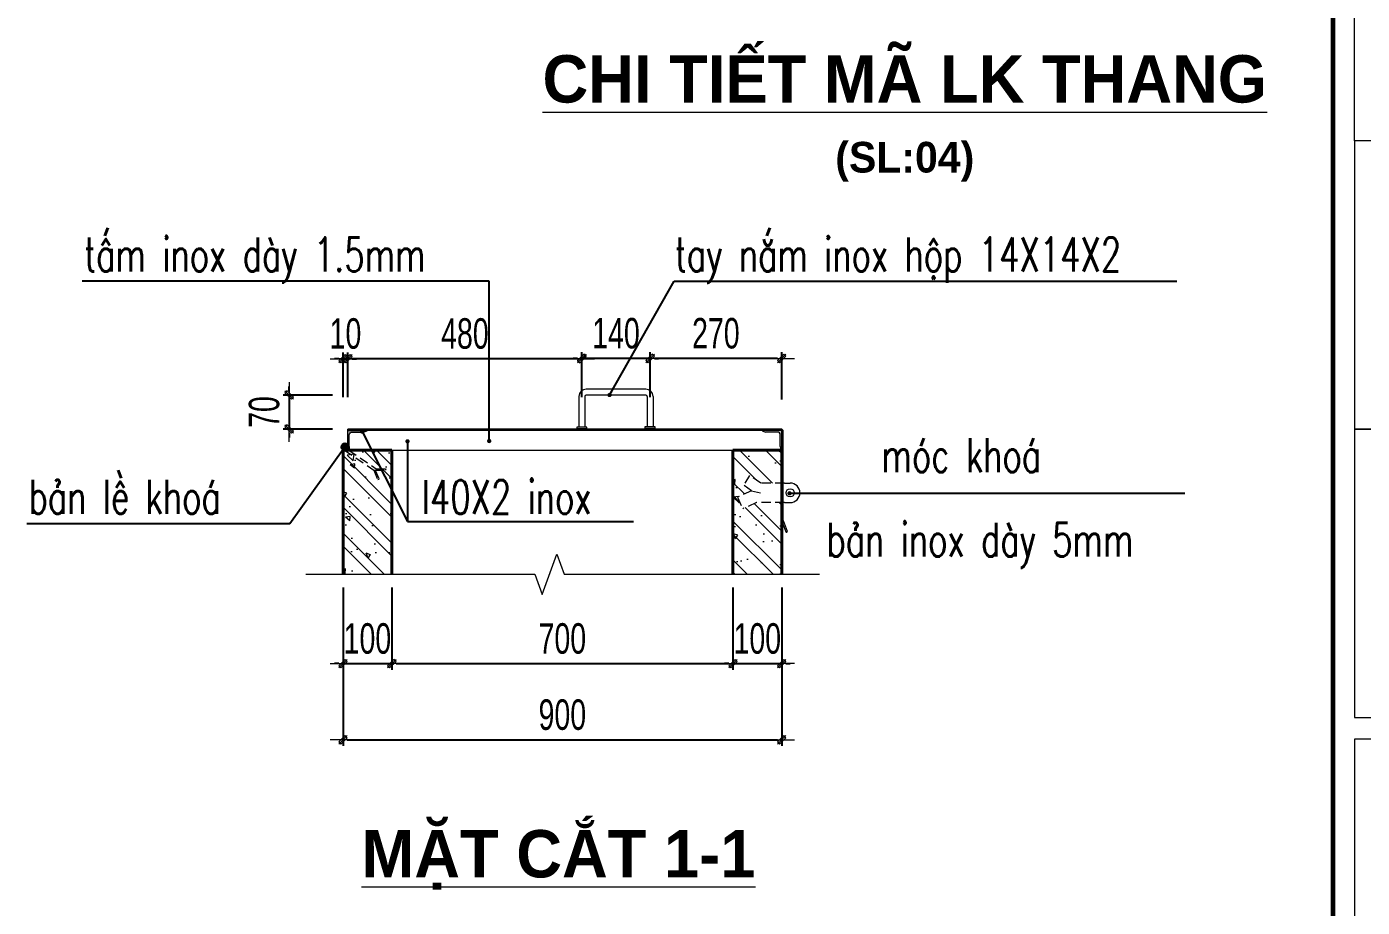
# Model space of a CAD drawing. Extents: x -192823 to 24985, y 78808 to 102574.
# Drawn here: x -123051 to -117570, y 88505 to 92117 of the extents above; entities that cross this region are included whole.
import ezdxf
from ezdxf.enums import TextEntityAlignment as Align

# ---------------------------------------------------------------- set-up
doc = ezdxf.new("R2010")
doc.units = 0
doc.header["$LTSCALE"] = 5
doc.header["$MEASUREMENT"] = 0
doc.header["$PDMODE"] = 3
doc.header["$PDSIZE"] = -5
doc.linetypes.add('HIDDEN', pattern=[0.375, 0.25, -0.125])
doc.layers.get('0').update_dxf_attribs({"linetype": 'CONTINUOUS', "lineweight": 25})
doc.layers.get('DEFPOINTS').update_dxf_attribs({"linetype": 'CONTINUOUS', "lineweight": 9})
for name, color, linetype, lineweight in [('EG Khac', 4, 'CONTINUOUS', 18), ('EG Text2', 7, 'CONTINUOUS', 20), ('ISO', 153, 'CONTINUOUS', 15), ('Khungten_LCDI', 7, 'CONTINUOUS', 25), ('KICHTHUOC', 167, 'CONTINUOUS', 15), ('LC Dim', 8, 'CONTINUOUS', 18), ('LC Hatch', 252, 'CONTINUOUS', 9), ('LC Net dam2', 6, 'CONTINUOUS', 40), ('LC Net thay', 7, 'CONTINUOUS', 25), ('LC Text1', 3, 'CONTINUOUS', 20), ('LC Text2', 7, 'CONTINUOUS', 25), ('TEXT2', 7, 'CONTINUOUS', 18)]:
    doc.layers.add(name, color=color, linetype=linetype, lineweight=lineweight)
doc.styles.add('EG 1', font='')
doc.styles.add('EG Hai', font='')
doc.styles.add('HOATBIF', font='hoatbif.shx', dxfattribs={"width": 0.7})
doc.styles.add('Khungten', font='', dxfattribs={"width": 0.9, "height": 5000})
doc.styles.add('LC 1', font='')
doc.styles.add('LC 3', font='vnsimli.shx', dxfattribs={"width": 0.75})
doc.styles.add('Title', font='', dxfattribs={"width": 0.8})
doc.styles.get('EG 1').set_extended_font_data('.VnAvantH', bold=True)
doc.styles.get('EG Hai').set_extended_font_data('.VnAvantH', bold=True)
doc.styles.get('Khungten').set_extended_font_data('.VnAvantH')
doc.styles.get('LC 1').set_extended_font_data('.VnAvantH', bold=True)
doc.styles.get('Title').set_extended_font_data('.VnBlackH')
doc.dimstyles.new('MONG', dxfattribs={"dimscale": 50, "dimtxt": 2.5, "dimasz": 0.35, "dimexe": 0.5, "dimexo": 0, "dimgap": 0.8, "dimtad": 1, "dimdec": 0, "dimzin": 0, "dimdsep": 46, "dimtxsty": 'HOATBIF', "dimblk1": 'DOT', "dimblk2": 'DOT', "dimsah": 1, "dimcen": -1, "dimdle": 1, "dimclrd": 256, "dimclre": 256, "dimclrt": 4, "dimadec": 3, "dimazin": 2, "dimtfac": 0.333333, "dimtdec": 0, "dimtix": 1, "dimtmove": 2, "dimatfit": 3, "dimldrblk": 'DOT', "dimfxl": 1, "dimtvp": 0.833333, "dimtolj": 1, "dimtzin": 0, "dimarcsym": 0})

# ---------------------------------------------------------------- blocks, each defined once
blk = doc.blocks.new('lcdi dien')
at = {"layer": 'Khungten_LCDI', "color": 5, "lineweight": 60}
blk.add_line((36600, 14650), (36600, -14650), dxfattribs=at)
at = {"layer": 'Khungten_LCDI', "color": 9, "lineweight": 15}
for points in [[(36750, -1521.9), (40450, -1521.9), (40450, -3535.5), (36750, -3535.5)], [(36750, -5526.4), (40450, -5526.4), (40450, -3535.5), (36750, -3535.5)], [(36750, -7517.3), (40450, -7517.3), (40450, -5526.4), (36750, -5526.4)], [(36750, -9983.4), (40450, -9983.4), (40450, -7667.3), (36750, -7667.3)]]:
    blk.add_lwpolyline(points, close=True, dxfattribs=at)
at = {"color": 7, "style": 'Khungten', "width": 0.8}
for tag, p in [('REVISION', (39498.8, -10746.3)), ('NGAYHT', (39546.1, -11609.4))]:
    blk.add_attdef(tag, text='', height=200, dxfattribs=at).set_placement(p, align=Align.CENTER)
at = {"layer": 'LC Text1', "style": 'Title', "width": 1.485915}
for tag, p, p2 in [('TENBANVE1', (36912.7, -8885.8), (40339.1, -8885.8)), ('TENBANVE2', (36912.7, -9562.5), (40339.1, -9562.5))]:
    blk.add_attdef(tag, text='', height=250, dxfattribs=at).set_placement(p, p2, align=Align.FIT)
at = {"layer": 'LC Text1', "style": 'Title', "width": 0.7}
blk.add_attdef('SOBANVE', text='', height=250, dxfattribs=at).set_placement((39562, -13896.2), align=Align.CENTER)
blk = doc.blocks.new('TIEUDE2')
at = {"layer": 'LC Text2', "color": 7, "style": 'LC 1'}
blk.add_attdef('%%UTIªU§Ò', text='', height=3.5, dxfattribs=at).set_placement((0, 0), align=Align.BOTTOM_CENTER)
blk.add_attdef('TL', text='', height=2.2, dxfattribs=at).set_placement((0, -1.8), align=Align.TOP_CENTER)
blk = doc.blocks.new('DOT')
at = {"layer": 'KICHTHUOC'}
blk.add_line((-3, 0), (3, 0), dxfattribs=at)
at = {"layer": 'KICHTHUOC', "color": 4}
blk.add_line((-1, -1), (1, 1), dxfattribs=at)
blk.add_lwpolyline([(0.5, 1), (-1, -0.5), (-0.5, -1), (1, 0.5)], close=True, dxfattribs=at)
blk = doc.blocks.new('*D1053')
at = {"layer": 'DEFPOINTS', "color": 0, "ltscale": 2, "transparency": 16777216}
for p in [(-121752.4, 89816.4, 0), (-121552.4, 89816.4, 0), (-121552.4, 89504.4)]:
    blk.add_point(p, dxfattribs=at)
at = {"layer": 'LC Dim', "lineweight": -2, "ltscale": 2, "transparency": 16777216}
for p, q in [((-121752.4, 89816.4), (-121752.4, 89479.4)), ((-121552.4, 89816.4), (-121552.4, 89479.4)), ((-121769.9, 89504.4), (-121787.4, 89504.4)), ((-121752.4, 89504.4), (-121552.4, 89504.4)), ((-121534.9, 89504.4), (-121517.4, 89504.4))]:
    blk.add_line(p, q, dxfattribs=at)
at = {"layer": 'LC Dim', "lineweight": -2, "ltscale": 2, "transparency": 16777216, "xscale": 17.5, "yscale": 17.5, "zscale": 17.5}
blk.add_blockref('DOT', (-121752.4, 89504.4), dxfattribs=at)
at = {"layer": 'LC Dim', "lineweight": -2, "ltscale": 2, "transparency": 16777216, "xscale": 17.5, "yscale": 17.5, "zscale": 17.5, "rotation": 180}
blk.add_blockref('DOT', (-121552.4, 89504.4), dxfattribs=at)
at = {"layer": 'LC Dim', "color": 4, "ltscale": 2, "transparency": 16777216, "insert": (-121652.4, 89606.9), "char_height": 125, "attachment_point": 5, "style": 'HOATBIF'}
blk.add_mtext('\\A1;100', dxfattribs=at)
blk = doc.blocks.new('*D1054')
at = {"layer": 'DEFPOINTS', "color": 0, "ltscale": 2, "transparency": 16777216}
for p in [(-121552.4, 89816.4, 0), (-120152.4, 89816.4, 0), (-120152.4, 89504.4)]:
    blk.add_point(p, dxfattribs=at)
at = {"layer": 'LC Dim', "lineweight": -2, "ltscale": 2, "transparency": 16777216}
for p, q in [((-121552.4, 89816.4), (-121552.4, 89479.4)), ((-120152.4, 89816.4), (-120152.4, 89479.4)), ((-121534.9, 89504.4), (-120169.9, 89504.4))]:
    blk.add_line(p, q, dxfattribs=at)
at = {"layer": 'LC Dim', "lineweight": -2, "ltscale": 2, "transparency": 16777216, "xscale": 17.5, "yscale": 17.5, "zscale": 17.5, "rotation": 180}
blk.add_blockref('DOT', (-121552.4, 89504.4), dxfattribs=at)
at = {"layer": 'LC Dim', "lineweight": -2, "ltscale": 2, "transparency": 16777216, "xscale": 17.5, "yscale": 17.5, "zscale": 17.5}
blk.add_blockref('DOT', (-120152.4, 89504.4), dxfattribs=at)
at = {"layer": 'LC Dim', "color": 4, "ltscale": 2, "transparency": 16777216, "insert": (-120852.4, 89606.9), "char_height": 125, "attachment_point": 5, "style": 'HOATBIF'}
blk.add_mtext('\\A1;700', dxfattribs=at)
blk = doc.blocks.new('*D1055')
at = {"layer": 'DEFPOINTS', "color": 0, "ltscale": 2, "transparency": 16777216}
for p in [(-120152.4, 89816.4, 0), (-119952.4, 89816.4, 0), (-119952.4, 89504.4)]:
    blk.add_point(p, dxfattribs=at)
at = {"layer": 'LC Dim', "lineweight": -2, "ltscale": 2, "transparency": 16777216}
for p, q in [((-120152.4, 89816.4), (-120152.4, 89479.4)), ((-119952.4, 89816.4), (-119952.4, 89479.4)), ((-120169.9, 89504.4), (-120187.4, 89504.4)), ((-120152.4, 89504.4), (-119952.4, 89504.4)), ((-119934.9, 89504.4), (-119917.4, 89504.4))]:
    blk.add_line(p, q, dxfattribs=at)
at = {"layer": 'LC Dim', "lineweight": -2, "ltscale": 2, "transparency": 16777216, "xscale": 17.5, "yscale": 17.5, "zscale": 17.5}
blk.add_blockref('DOT', (-120152.4, 89504.4), dxfattribs=at)
at = {"layer": 'LC Dim', "lineweight": -2, "ltscale": 2, "transparency": 16777216, "xscale": 17.5, "yscale": 17.5, "zscale": 17.5, "rotation": 180}
blk.add_blockref('DOT', (-119952.4, 89504.4), dxfattribs=at)
at = {"layer": 'LC Dim', "color": 4, "ltscale": 2, "transparency": 16777216, "insert": (-120052.4, 89606.9), "char_height": 125, "attachment_point": 5, "style": 'HOATBIF'}
blk.add_mtext('\\A1;100', dxfattribs=at)
blk = doc.blocks.new('*D1056')
at = {"layer": 'DEFPOINTS', "color": 0, "ltscale": 2, "transparency": 16777216}
for p in [(-121752.4, 89816.4, 0), (-119952.4, 89816.4, 0), (-119952.4, 89191.9)]:
    blk.add_point(p, dxfattribs=at)
at = {"layer": 'LC Dim', "lineweight": -2, "ltscale": 2, "transparency": 16777216}
for p, q in [((-121752.4, 89816.4), (-121752.4, 89166.9)), ((-119952.4, 89816.4), (-119952.4, 89166.9)), ((-121734.9, 89191.9), (-119969.9, 89191.9))]:
    blk.add_line(p, q, dxfattribs=at)
at = {"layer": 'LC Dim', "lineweight": -2, "ltscale": 2, "transparency": 16777216, "xscale": 17.5, "yscale": 17.5, "zscale": 17.5, "rotation": 180}
blk.add_blockref('DOT', (-121752.4, 89191.9), dxfattribs=at)
at = {"layer": 'LC Dim', "lineweight": -2, "ltscale": 2, "transparency": 16777216, "xscale": 17.5, "yscale": 17.5, "zscale": 17.5}
blk.add_blockref('DOT', (-119952.4, 89191.9), dxfattribs=at)
at = {"layer": 'LC Dim', "color": 4, "ltscale": 2, "transparency": 16777216, "insert": (-120852.4, 89294.4), "char_height": 125, "attachment_point": 5, "style": 'HOATBIF'}
blk.add_mtext('\\A1;900', dxfattribs=at)
blk = doc.blocks.new('*D1060')
at = {"layer": 'DEFPOINTS', "color": 0, "ltscale": 2, "transparency": 16777216}
for p in [(-120492.4, 90756.6), (-120492.4, 90597.7), (-119952.4, 90587.7)]:
    blk.add_point(p, dxfattribs=at)
at = {"layer": 'LC Dim', "lineweight": -2, "ltscale": 2, "transparency": 16777216}
for p, q in [((-120492.4, 90597.7), (-120492.4, 90781.6)), ((-119952.4, 90587.7), (-119952.4, 90781.6)), ((-119969.9, 90756.6), (-120474.9, 90756.6))]:
    blk.add_line(p, q, dxfattribs=at)
at = {"layer": 'LC Dim', "lineweight": -2, "ltscale": 2, "transparency": 16777216, "xscale": 17.5, "yscale": 17.5, "zscale": 17.5, "rotation": 180}
blk.add_blockref('DOT', (-120492.4, 90756.6), dxfattribs=at)
at = {"layer": 'LC Dim', "lineweight": -2, "ltscale": 2, "transparency": 16777216, "xscale": 17.5, "yscale": 17.5, "zscale": 17.5}
blk.add_blockref('DOT', (-119952.4, 90756.6), dxfattribs=at)
at = {"layer": 'LC Dim', "color": 4, "ltscale": 2, "transparency": 16777216, "insert": (-120222.4, 90859.1), "char_height": 125, "attachment_point": 5, "style": 'HOATBIF'}
blk.add_mtext('\\A1;270', dxfattribs=at)
blk = doc.blocks.new('*D1061')
at = {"layer": 'DEFPOINTS', "color": 0, "ltscale": 2, "transparency": 16777216}
for p in [(-120772.4, 90756.6), (-120772.4, 90597.7), (-120492.4, 90597.7)]:
    blk.add_point(p, dxfattribs=at)
at = {"layer": 'LC Dim', "lineweight": -2, "ltscale": 2, "transparency": 16777216}
for p, q in [((-120772.4, 90597.7), (-120772.4, 90781.6)), ((-120492.4, 90597.7), (-120492.4, 90781.6)), ((-120789.9, 90756.6), (-120807.4, 90756.6)), ((-120492.4, 90756.6), (-120772.4, 90756.6)), ((-120474.9, 90756.6), (-120457.4, 90756.6))]:
    blk.add_line(p, q, dxfattribs=at)
at = {"layer": 'LC Dim', "lineweight": -2, "ltscale": 2, "transparency": 16777216, "xscale": 17.5, "yscale": 17.5, "zscale": 17.5}
blk.add_blockref('DOT', (-120772.4, 90756.6), dxfattribs=at)
at = {"layer": 'LC Dim', "lineweight": -2, "ltscale": 2, "transparency": 16777216, "xscale": 17.5, "yscale": 17.5, "zscale": 17.5, "rotation": 180}
blk.add_blockref('DOT', (-120492.4, 90756.6), dxfattribs=at)
at = {"layer": 'LC Dim', "color": 4, "ltscale": 2, "transparency": 16777216, "insert": (-120632.4, 90859.1), "char_height": 125, "attachment_point": 5, "style": 'HOATBIF'}
blk.add_mtext('\\A1;140', dxfattribs=at)
blk = doc.blocks.new('*D1062')
at = {"layer": 'DEFPOINTS', "color": 0, "ltscale": 2, "transparency": 16777216}
for p in [(-121732.4, 90755.5), (-121732.4, 90597.7), (-120772.4, 90597.7)]:
    blk.add_point(p, dxfattribs=at)
at = {"layer": 'LC Dim', "lineweight": -2, "ltscale": 2, "transparency": 16777216}
for p, q in [((-121732.4, 90597.7), (-121732.4, 90780.5)), ((-120772.4, 90597.7), (-120772.4, 90780.5)), ((-120789.9, 90755.5), (-121714.9, 90755.5))]:
    blk.add_line(p, q, dxfattribs=at)
at = {"layer": 'LC Dim', "lineweight": -2, "ltscale": 2, "transparency": 16777216, "xscale": 17.5, "yscale": 17.5, "zscale": 17.5, "rotation": 180}
blk.add_blockref('DOT', (-121732.4, 90755.5), dxfattribs=at)
at = {"layer": 'LC Dim', "lineweight": -2, "ltscale": 2, "transparency": 16777216, "xscale": 17.5, "yscale": 17.5, "zscale": 17.5}
blk.add_blockref('DOT', (-120772.4, 90755.5), dxfattribs=at)
at = {"layer": 'LC Dim', "color": 4, "ltscale": 2, "transparency": 16777216, "insert": (-121252.4, 90858), "char_height": 125, "attachment_point": 5, "style": 'HOATBIF'}
blk.add_mtext('\\A1;480', dxfattribs=at)
blk = doc.blocks.new('*D1063')
at = {"layer": 'DEFPOINTS', "color": 0, "ltscale": 2, "transparency": 16777216}
for p in [(-121795.5, 90606.4), (-121973.4, 90466.9), (-121795.5, 90466.9)]:
    blk.add_point(p, dxfattribs=at)
at = {"layer": 'LC Dim', "lineweight": -2, "ltscale": 2, "transparency": 16777216}
for p, q in [((-121795.5, 90606.4), (-121998.4, 90606.4)), ((-121973.4, 90623.9), (-121973.4, 90641.4)), ((-121973.4, 90606.4), (-121973.4, 90466.9)), ((-121795.5, 90466.9), (-121998.4, 90466.9)), ((-121973.4, 90449.4), (-121973.4, 90431.9))]:
    blk.add_line(p, q, dxfattribs=at)
at = {"layer": 'LC Dim', "lineweight": -2, "ltscale": 2, "transparency": 16777216, "xscale": 17.5, "yscale": 17.5, "zscale": 17.5}
for p, rotation in [((-121973.4, 90606.4), 270), ((-121973.4, 90466.9), 90)]:
    blk.add_blockref('DOT', p, dxfattribs=dict(at, rotation=rotation))
at = {"layer": 'LC Dim', "color": 4, "ltscale": 2, "transparency": 16777216, "insert": (-122075.9, 90536.6), "char_height": 125, "attachment_point": 5, "rotation": 90, "style": 'HOATBIF'}
blk.add_mtext('\\A1;70', dxfattribs=at)
blk = doc.blocks.new('L70')
at = {"color": 0}
for p, q in [((0, 70), (0.6, 69.3)), ((0, 70), (0, 0)), ((5, 56.7), (5, 15)), ((0, 0), (70, 0)), ((15, 5), (57.4, 5))]:
    blk.add_line(p, q, dxfattribs=at)
for centre, radius, start, end in [((-15, 56.7), 20, 0, 38.884), ((15, 15), 10, 180, 270), ((54.2, -21.3), 26.5, 53.5185, 83.0516)]:
    blk.add_arc(centre, radius, start, end, dxfattribs=at)
blk = doc.blocks.new('*D1065')
at = {"layer": 'DEFPOINTS', "color": 0, "ltscale": 2, "transparency": 16777216}
for p in [(-121732.4, 90755.5), (-121752.4, 90597.7), (-121732.4, 90597.7)]:
    blk.add_point(p, dxfattribs=at)
at = {"layer": 'LC Dim', "lineweight": -2, "ltscale": 2, "transparency": 16777216}
for p, q in [((-121752.4, 90597.7), (-121752.4, 90780.5)), ((-121732.4, 90597.7), (-121732.4, 90780.5)), ((-121769.9, 90755.5), (-121787.4, 90755.5)), ((-121752.4, 90755.5), (-121732.4, 90755.5)), ((-121714.9, 90755.5), (-121697.4, 90755.5))]:
    blk.add_line(p, q, dxfattribs=at)
at = {"layer": 'LC Dim', "lineweight": -2, "ltscale": 2, "transparency": 16777216, "xscale": 17.5, "yscale": 17.5, "zscale": 17.5}
blk.add_blockref('DOT', (-121752.4, 90755.5), dxfattribs=at)
at = {"layer": 'LC Dim', "lineweight": -2, "ltscale": 2, "transparency": 16777216, "xscale": 17.5, "yscale": 17.5, "zscale": 17.5, "rotation": 180}
blk.add_blockref('DOT', (-121732.4, 90755.5), dxfattribs=at)
at = {"layer": 'LC Dim', "color": 4, "ltscale": 2, "transparency": 16777216, "insert": (-121742.4, 90858), "char_height": 125, "attachment_point": 5, "style": 'HOATBIF'}
blk.add_mtext('\\A1;10', dxfattribs=at)

msp = doc.modelspace()

# ---------------------------------------------------------------- hatches: boundary and pattern name
at = {"layer": 'EG Khac', "linetype": 'Continuous'}
for points in [[(-121652.4, 90460.2), (-121732.4, 90460.2), (-121732.4, 90380.2), (-121731.7, 90381, 0.17131), (-121726.7, 90395.4), (-121726.7, 90443.1, -0.414214), (-121715.2, 90454.5), (-121666.7, 90454.5, 0.129581)], [(-119952.4, 90460.2), (-120032.4, 90460.2, 0.129581), (-120018, 90454.5), (-119969.5, 90454.5, -0.414214), (-119958.1, 90443.1), (-119958.1, 90395.4, 0.148067), (-119954.2, 90382.7, 0.013877), (-119953.5, 90381.7, 0.008789), (-119953, 90381), (-119952.4, 90380.2)]]:
    msp.add_hatch(color=256, dxfattribs=at).paths.add_polyline_path(points)
at = {"layer": 'LC Hatch', "lineweight": 5, "ltscale": 0.001}
h = msp.add_hatch(dxfattribs=at)
h.set_pattern_fill('BTCT', color=256, scale=30, angle=90)
h.set_pattern_definition([(140, (-396215.66, -121438.84), (18.82564, 215.178055), [22.5, -247.5]), (85, (-396215.66, -121438.84), (-225.65764, -41.6254), [18, -198]), (190.4514, (-396214.1, -121420.91), (-206.83186, 173.55281), [19.12206, -210.34263]), (136.1842, (-396275.66, -121438.84), (49.6557, 320.17231), [33.75, -371.25]), (186.6356, (-396271.52, -121412.16), (-292.23536, 280.3988), [28.6831, -315.5139]), (81.1842, (-396275.66, -121438.84), (-292.23558, 280.39858), [27, -297]), (111, (-396260.66, -121408.84), (120.78567, 179.07212), [22.5, -247.5]), (56, (-396260.66, -121408.84), (-217.54501, 72.9946), [18, -198]), (161.4514, (-396250.6, -121393.92), (-96.75915, 252.06679), [19.12206, -210.34263]), (127.5, (-396215.66, -121438.844), (-99.868156, 3.647957), [0, -195.6, 0, -201, 0, -198.75]), (97.5, (-396215.66, -121438.84), (-118.323514, 78.92086), [0, -114.6, 0, -191.1, 0, -75.75]), (57.5, (-396215.66, -121505.744), (6.766462, 160.14673), [0, -75, 0, -234, 0, -310.5]), (47.5, (-396215.66, -121535.74), (-30.031495, 174.95585), [0, -97.5, 0, -155.4, 0, -220.5]), (135, (-396215.66, -121438.84), (-79.549513, -79.549513), []), (135, (-396215.66, -121385.81), (-79.549513, -79.549513), [])])
h.paths.add_polyline_path([(-121752.4, 89870.8), (-121552.4, 89870.8), (-121552.4, 90380.2), (-121752.4, 90380.2)])
h = msp.add_hatch(dxfattribs=at)
h.set_pattern_fill('BTCT', color=256, scale=30, angle=90)
h.set_pattern_definition([(140, (-79788.83, 107424.95), (18.82564, 215.17805), [22.5, -247.5]), (85, (-79788.83, 107424.95), (-225.6576, -41.6254), [18, -198]), (190.4514, (-79787.26, 107442.89), (-206.8319, 173.5528), [19.1221, -210.3426]), (136.1842, (-79848.83, 107424.95), (49.6557, 320.1723), [33.75, -371.25]), (186.6356, (-79844.7, 107451.63), (-292.2354, 280.3988), [28.683, -315.514]), (81.1842, (-79848.83, 107424.95), (-292.2356, 280.3986), [27, -297]), (111, (-79833.83, 107454.95), (120.7857, 179.0721), [22.5, -247.5]), (56, (-79833.83, 107454.95), (-217.545, 72.9946), [18, -198]), (161.4514, (-79823.77, 107469.88), (-96.7591, 252.0668), [19.1221, -210.3426]), (127.5, (-79788.83, 107424.95), (-99.86816, 3.64796), [0, -195.6, 0, -201, 0, -198.75]), (97.5, (-79788.83, 107424.95), (-118.32351, 78.92086), [0, -114.6, 0, -191.1, 0, -75.75]), (57.5, (-79788.83, 107358.05), (6.76646, 160.14673), [0, -75, 0, -234, 0, -310.5]), (47.5, (-79788.83, 107328.05), (-30.0315, 174.95585), [0, -97.5, 0, -155.4, 0, -220.5]), (135, (-79788.83, 107424.95), (-79.5495, -79.5495), []), (135, (-79788.83, 107477.99), (-79.5495, -79.5495), [])])
h.paths.add_polyline_path([(-119952.4, 90165), (-120055.7, 90165), (-120112.4, 90139.5), (-120133.9, 90187.6), (-120075.9, 90213.6), (-120109.1, 90236.2), (-120084.2, 90276.1), (-120038.3, 90245), (-119952.4, 90245), (-119952.4, 90380.2), (-120152.4, 90380.2), (-120152.4, 89870.8), (-119952.4, 89870.8)])

# ---------------------------------------------------------------- linework, layer by layer
at = {"layer": 'ISO', "linetype": 'Continuous'}
for p, q in [((-120510.4, 90630.4, 0), (-120754.4, 90630.4, 0)), ((-120510.4, 90606.4, 0), (-120754.4, 90606.4, 0)), ((-120784.4, 90600.4, 0), (-120784.4, 90475, 0)), ((-120760.4, 90600.4, 0), (-120760.4, 90475, 0)), ((-120504.4, 90600.4, 0), (-120504.4, 90477.3, 0)), ((-120480.4, 90600.4, 0), (-120480.4, 90477.3, 0)), ((-119952.4, 90466.9, 0), (-121732.4, 90466.9, 0)), ((-121732.4, 90460.2, 0), (-121732.4, 90466.9, 0)), ((-119972.4, 90460.2, 0), (-121732.4, 90460.2, 0)), ((-119946.8, 90460.2, 0), (-119952.4, 90466.9, 0)), ((-119946.8, 90387.4, 0), (-119946.8, 90460.2, 0)), ((-119946.8, 90091.6, 0), (-119946.8, 90387.6, 0)), ((-121552.4, 90380.2, 0), (-120152.4, 90380.2, 0)), ((-119941.2, 90245, 0), (-119917.6, 90245, 0)), ((-119941.2, 90165, 0), (-119917.6, 90165, 0)), ((-119952.4, 90089.4, 0), (-119935.4, 90045.8, 0))]:
    msp.add_line(p, q, dxfattribs=at)
at = {"layer": 'ISO', "linetype": 'HIDDEN', "ltscale": 30, "extrusion": (3.35331e-08, -1.03204e-08, 1)}
for p, q in [((-121626.1, 90298.2, 0), (-121577.8, 90297.5, 0)), ((-121626.1, 90298.2, 0), (-121609.7, 90258.3, 0)), ((-121620.1, 90298.1, 0), (-121604.6, 90260.4, 0)), ((-121616.3, 90303.6, 0), (-121577.1, 90303.1, 0)), ((-121604.6, 90260.4, 0), (-121609.7, 90258.3, 0))]:
    msp.add_line(p, q, dxfattribs=at)
at = {"layer": 'ISO', "linetype": 'Continuous', "extrusion": (3.35331e-08, -1.03204e-08, 1)}
msp.add_line((-121577.1, 90303.1, 0), (-121577.8, 90297.5, 0), dxfattribs=at)
at = {"layer": 'ISO', "linetype": 'HIDDEN', "ltscale": 30}
for p, q in [((-120084.2, 90276.1, 0), (-120109.1, 90236.2, 0)), ((-120038.3, 90245, 0), (-120084.2, 90276.1, 0)), ((-120075.9, 90213.6, 0), (-120109.1, 90236.2, 0)), ((-119941.2, 90245, 0), (-120038.3, 90245, 0)), ((-120075.9, 90213.6, 0), (-120133.9, 90187.6, 0)), ((-120133.9, 90187.6, 0), (-120112.4, 90139.5, 0)), ((-120055.7, 90165, 0), (-120112.4, 90139.5, 0)), ((-120075.9, 90213.6, 0), (-120031.8, 90203.9, 0)), ((-119941.2, 90165, 0), (-120055.7, 90165, 0))]:
    msp.add_line(p, q, dxfattribs=at)
at = {"layer": 'ISO', "linetype": 'Continuous', "elevation": 0}
for points in [[(-120792.4, 90468.4), (-120752.4, 90468.4), (-120752.4, 90475), (-120792.4, 90475)], [(-120472.4, 90468.4), (-120512.4, 90468.4), (-120512.4, 90477.3), (-120472.4, 90477.3)]]:
    msp.add_lwpolyline(points, close=True, dxfattribs=at)
at = {"layer": 'ISO', "linetype": 'HIDDEN', "ltscale": 30, "extrusion": (3.35331e-08, -1.03204e-08, 1), "elevation": 0}
for points in [[(-121746.9, 90380.2), (-121626.1, 90298.2)], [(-121729.1, 90380.2), (-121616.3, 90303.6)]]:
    msp.add_lwpolyline(points, dxfattribs=at)
at = {"layer": 'ISO', "linetype": 'Continuous', "extrusion": (0.932039, 0.362358, 0), "elevation": -79149.6}
msp.add_lwpolyline([(127432.6, 0), (127385.8, 0)], dxfattribs=at)
at = {"layer": 'ISO'}
msp.add_lwpolyline([(-121905.5, 89870.8), (-120965.6, 89870.8), (-120935.6, 89788.3), (-120875.6, 89953.2), (-120845.6, 89870.8), (-119796.7, 89870.8)], dxfattribs=at)
at = {"layer": 'ISO', "linetype": 'Continuous'}
msp.add_circle((-119917.6, 90205, 0), 16.7, dxfattribs=at)
for centre, radius, start, end in [((-120754.4, 90600.4, 0), 30, 90, 180), ((-120754.4, 90600.4, 0), 6, 90, 180), ((-120510.4, 90600.4, 0), 30, 0, 90), ((-120510.4, 90600.4, 0), 6, 0, 90), ((-119917.6, 90205, 0), 40, 270, 90)]:
    msp.add_arc(centre, radius, start, end, dxfattribs=at)
at = {"layer": 'ISO', "linetype": 'Continuous', "extrusion": (2.71507e-08, -6.98355e-08, 1)}
msp.add_arc((-119932.6, 90046.9, 0), 3, 201.2451, 21.2451, dxfattribs=at)
at = {"layer": 'LC Net dam2'}
for p, q in [((-121752.4, 89870.8, 0), (-121752.4, 90380.2, 0)), ((-121752.4, 90380.2, 0), (-121552.4, 90380.2, 0)), ((-121552.4, 89870.8, 0), (-121552.4, 90380.2, 0)), ((-120152.4, 89870.8, 0), (-120152.4, 90380.2, 0)), ((-120152.4, 90380.2, 0), (-119952.4, 90380.2, 0)), ((-119952.4, 89870.8, 0), (-119952.4, 90380.2, 0))]:
    msp.add_line(p, q, dxfattribs=at)
msp.add_circle((-121745, 90393, 0), 12.6, dxfattribs=at)

# ---------------------------------------------------------------- block references
at = {"layer": 'EG Khac', "color": 0, "rotation": 180}
for p, xscale, yscale, zscale in [((-121732.4, 90460.2, 0), -1.142857142724097, 1.142857142884168, 1.142857142857143), ((-119952.4, 90460.2, 0), 1.142857142724097, 1.142857142724097, 1.142857142724097)]:
    msp.add_blockref('L70', p, dxfattribs=dict(at, xscale=xscale, yscale=yscale, zscale=zscale))
at = {"layer": 'EG Text2'}
ref = msp.add_blockref('TIEUDE2', (-119447.1, 91747.9, 0), dxfattribs=dict(at, xscale=57.21464616110398, yscale=57.21464616110398, zscale=57.21464616110398))
ref.add_attrib('%%UTIªU§Ò', '%%Uchi tiÕt m· lk thang', dxfattribs={"layer": 'TEXT2', "color": 7, "height": 194.309, "style": 'EG 1'}).set_placement((-119447.1, 91747.9, 0), align=Align.BOTTOM_CENTER)
ref.add_attrib('TL', '(sl:04)', dxfattribs={"layer": 'TEXT2', "color": 7, "height": 125.87, "style": 'EG Hai'}).set_placement((-119447.1, 91644.9, 0), align=Align.TOP_CENTER)
ref = msp.add_blockref('TIEUDE2', (-120868.1, 88569), dxfattribs=dict(at, xscale=57.21464616110398, yscale=57.21464616110398, zscale=57.21464616110398))
ref.add_attrib('%%UTIªU§Ò', '%%UMÆT C¾T 1-1', dxfattribs={"layer": 'TEXT2', "color": 7, "height": 194.309, "style": 'EG 1'}).set_placement((-120868.1, 88569), align=Align.BOTTOM_CENTER)
at = {"layer": 'LC Net thay', "xscale": 0.594, "yscale": 0.594, "zscale": 0.594}
msp.add_blockref('lcdi dien', (-139431.2, 93749.1), dxfattribs=at)

# ---------------------------------------------------------------- texts
at = {"layer": 'LC Text1', "color": 3, "style": 'LC 3', "width": 0.7}
for s, height, p in [('tÊm inox dµy 1.5mm', 139.123, (-122815.6, 91113.7, 0)), ('tay n¾m inox hép 14X14X2', 139.123, (-120391.4, 91113.6, 0)), ('mãc kho¸', 139.12, (-119542.5, 90289.9, 0)), ('b¶n lÒ kho¸', 139.123, (-123042.9, 90119.1, 0)), ('l40X2 inox', 139.12, (-121429.1, 90118.4, 0)), ('b¶n inox dµy 5mm', 139.123, (-119768.7, 89943.6, 0))]:
    msp.add_text(s, height=height, dxfattribs=at).set_placement(p)

# ---------------------------------------------------------------- dimensions: what is measured, and where the dimension line sits
at = {"layer": 'LC Dim', "ltscale": 2}
for base, p1, p2, picture, middle in [((-121732.4, 90755.5), (-121752.4, 90597.7), (-121732.4, 90597.7), '*D1065', (-121742.4, 90858)), ((-121732.4, 90755.5), (-120772.4, 90597.7), (-121732.4, 90597.7), '*D1062', (-121252.4, 90858)), ((-120772.4, 90756.6), (-120492.4, 90597.7), (-120772.4, 90597.7), '*D1061', (-120632.4, 90859.1)), ((-120492.4, 90756.6), (-119952.4, 90587.7), (-120492.4, 90597.7), '*D1060', (-120222.4, 90859.1)), ((-121552.4, 89504.4), (-121752.4, 89816.4, 0), (-121552.4, 89816.4, 0), '*D1053', (-121652.4, 89606.9)), ((-119952.4, 89191.9), (-121752.4, 89816.4, 0), (-119952.4, 89816.4, 0), '*D1056', (-120852.4, 89294.4)), ((-120152.4, 89504.4), (-121552.4, 89816.4, 0), (-120152.4, 89816.4, 0), '*D1054', (-120852.4, 89606.9)), ((-119952.4, 89504.4), (-120152.4, 89816.4, 0), (-119952.4, 89816.4, 0), '*D1055', (-120052.4, 89606.9))]:
    dim = msp.add_linear_dim(base=base, p1=p1, p2=p2, dimstyle='MONG', override={"dimlfac": 0.5}, dxfattribs=at)
    dim.commit()
    dim.dimension.update_dxf_attribs({"geometry": picture, "text_midpoint": middle})
dim = msp.add_linear_dim(base=(-121973.4, 90466.9, 0), p1=(-121795.5, 90606.4, 0), p2=(-121795.5, 90466.9, 0), angle=90, dimstyle='MONG', override={"dimlfac": 0.5}, dxfattribs=at)
dim.commit()
dim.dimension.update_dxf_attribs({"geometry": '*D1063', "text_midpoint": (-122075.9, 90536.6, 0)})

# ---------------------------------------------------------------- leaders
for points in [[(-121152.6, 90417.6, 0), (-121152.6, 91072.9, 0), (-122823.4, 91072.9, 0)], [(-120658.7, 90606.4, 0), (-120393.8, 91072.9, 0), (-118330.6, 91072.9, 0)], [(-121674, 90456.4, 0), (-121487.8, 90087, 0), (-120560.6, 90087, 0)], [(-121487.8, 90416.4, 0), (-121487.8, 90087, 0), (-120560.6, 90087, 0)], [(-121745, 90393, 0), (-121970.2, 90078.4, 0), (-123050.6, 90078.4, 0)], [(-119920.2, 90203.3, 0), (-119462.3, 90203.3, 0), (-118298.1, 90203.3, 0)]]:
    msp.add_leader(points, dimstyle='MONG', override={"dimlfac": 0.5}, dxfattribs=at)

doc.saveas('drawing.dxf')
